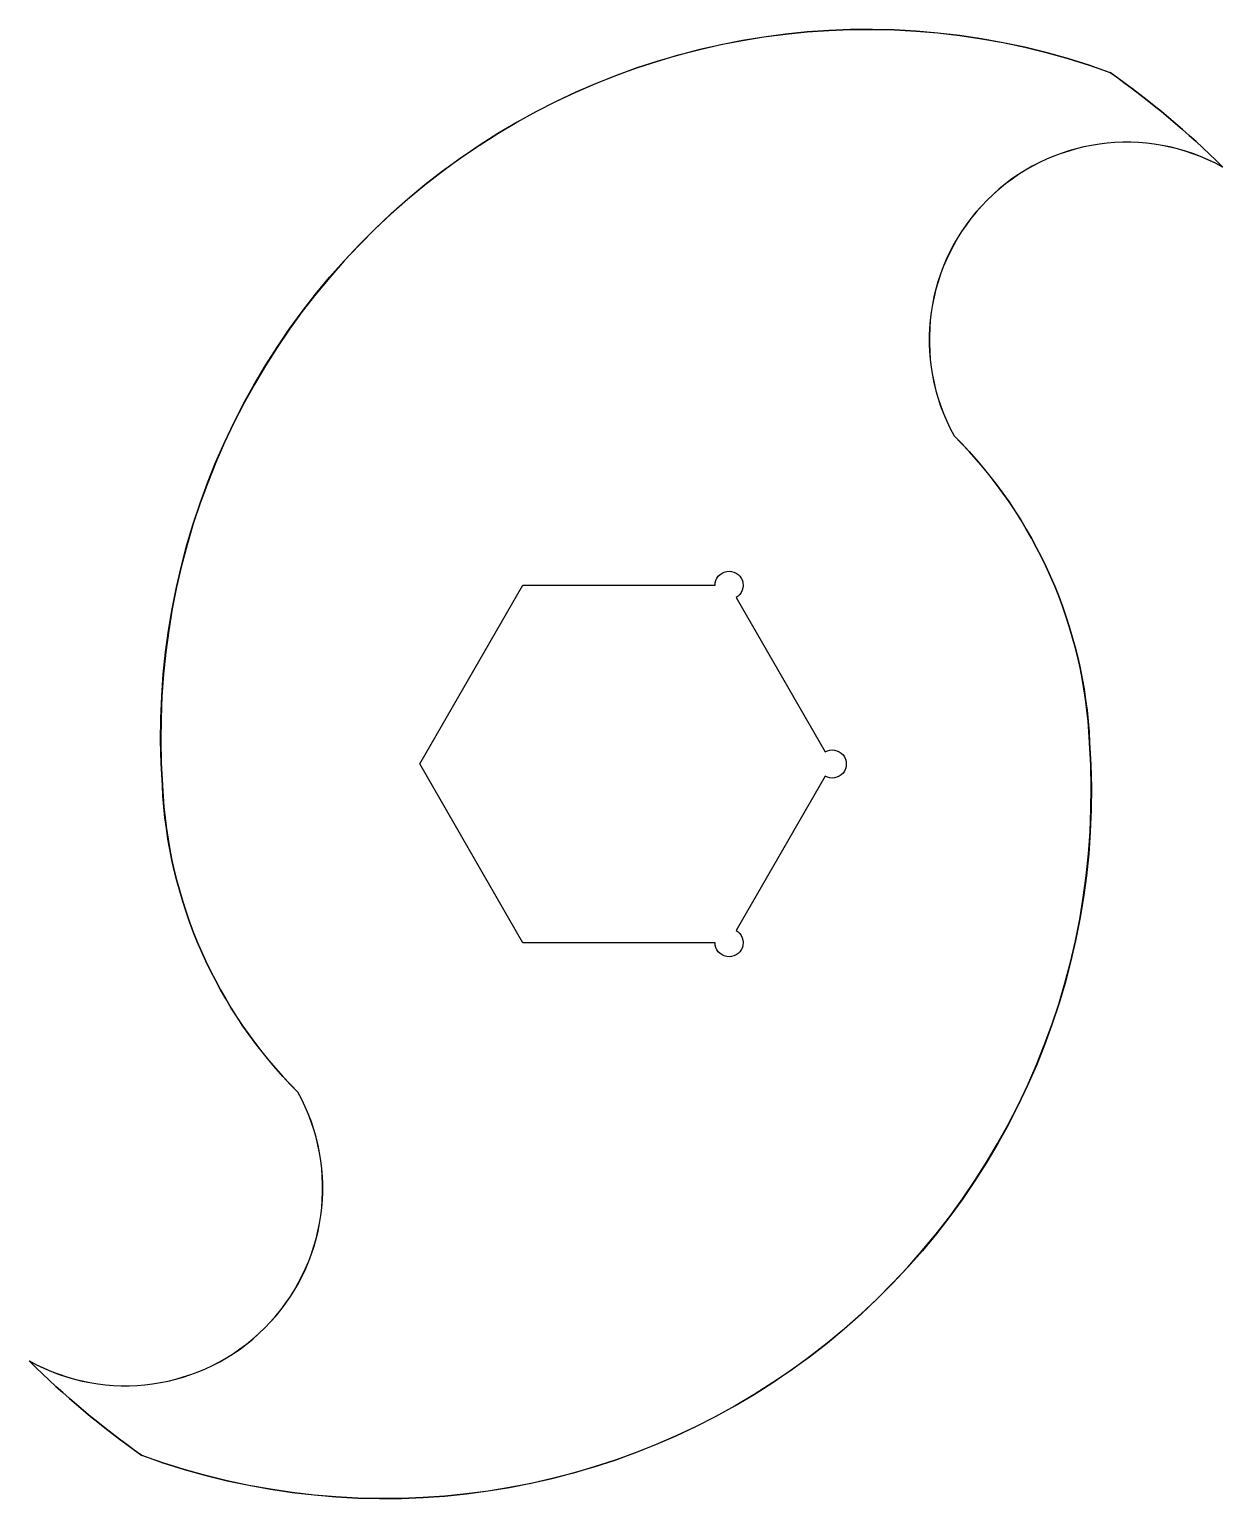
# Model space of a CAD drawing. Header units: millimetres. Extents: x -117 to -33, y -52 to 52.
import ezdxf

# ---------------------------------------------------------------- set-up
doc = ezdxf.new("R2010")
doc.units = ezdxf.units.MM
doc.layers.get('0').update_dxf_attribs({"linetype": 'CONTINUOUS'})

msp = doc.modelspace()

# ---------------------------------------------------------------- linework, layer by layer
for points in [[(-98.33, -23.33, -0.186992), (-107.97, -1.52, -0.543907), (-40.57, 49.14, -0.043601), (-32.57, 42.43, 0.754145), (-51.67, 23.33, -0.186992), (-42.03, 1.52, -0.543907), (-109.43, -49.14, -0.043601), (-117.43, -42.43, 0.754145)], [(-82.33, -12.7), (-89.66, 0), (-82.33, 12.7), (-68.67, 12.7, -1.732051), (-67.17, 11.83), (-60.84, 0.87, -1.732051), (-60.84, -0.87), (-67.17, -11.83, -1.732051), (-68.67, -12.7)]]:
    msp.add_lwpolyline(points, format="xyb", close=True)
for centre, radius, start, end in [((-57.87, 2), 50.21, 69.8474, 184.0158), ((-75, 0), 60, 45, 54.9862), ((-39.39, 30.15), 14.04, 60.9568, 209.0432), ((-75, 0), 33, 2.6338, 45), ((-92.13, -2), 50.21, -110.1526, 4.0158), ((-75, 0), 33, 182.6338, 225), ((-110.61, -30.15), 14.04, -119.0432, 29.0432), ((-75, 0), 60, 225, 234.9862)]:
    msp.add_arc(centre, radius, start, end)

doc.saveas('drawing.dxf')
